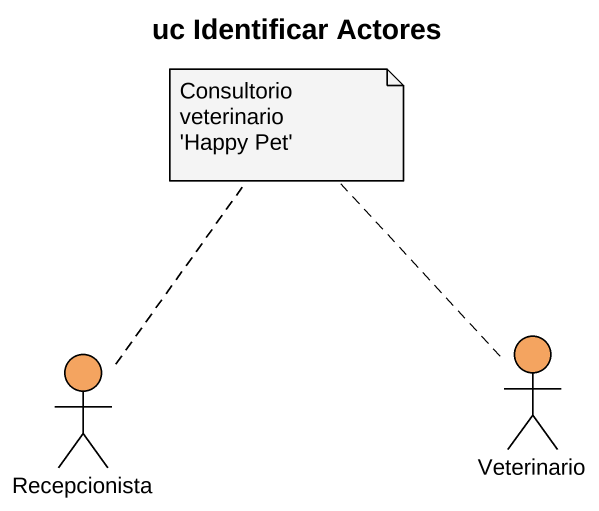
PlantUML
@startuml
title uc Identificar Actores
actor Recepcionista #F4A460
actor Veterinario #F4A460
note as N1
  Consultorio veterinario
  ~'Happy Pet'
end note
N1 .. Recepcionista
N1 .. Veterinario
@enduml
